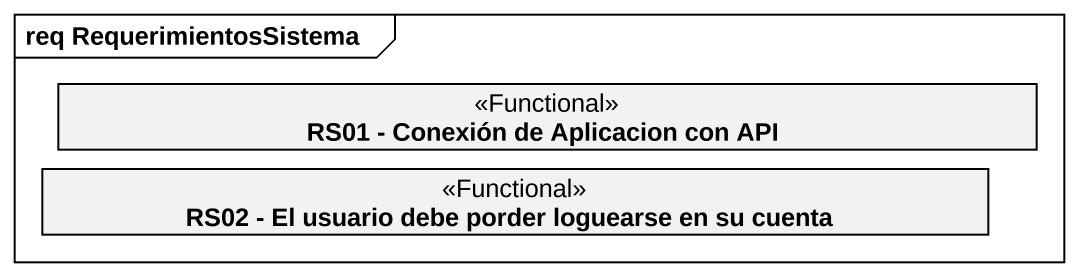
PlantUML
@startuml
mainframe req RequerimientosSistema
hide circle
hide empty members
class "RS01 - Conexión de Aplicacion con API" as RS01_Conexión_de_Aplicacion <<Functional>>
class "RS02 - El usuario debe porder loguearse en su cuenta" as RS02_El_usuario_debe_porder <<Functional>>
@enduml
